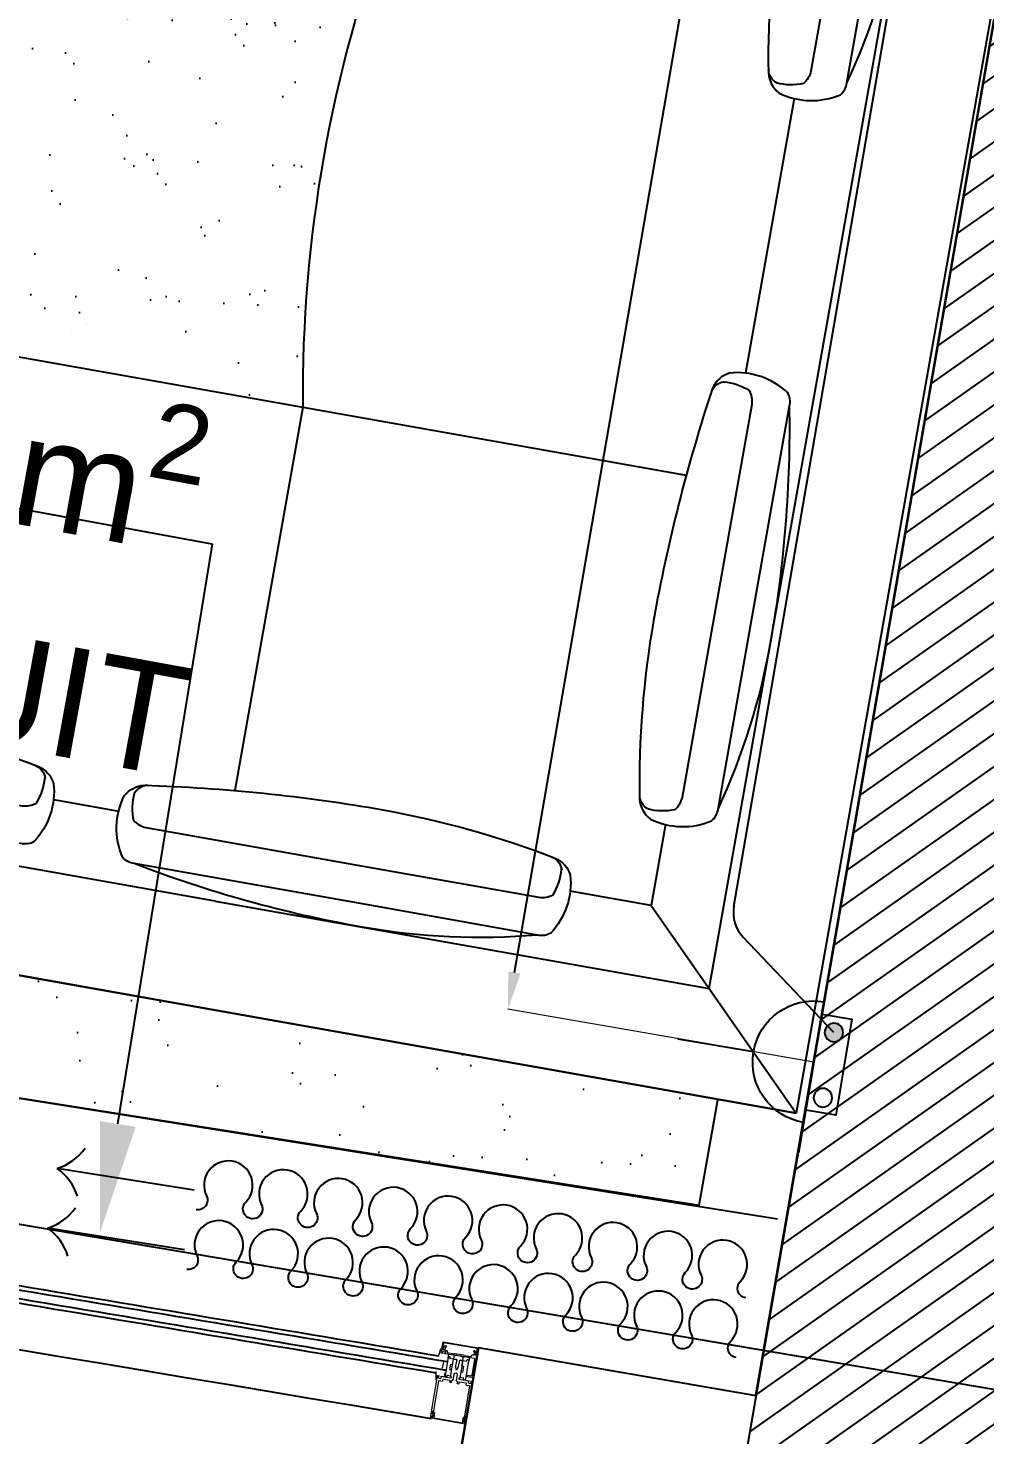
# Model space of a CAD drawing. Extents: x -678889171 to 586587, y -792238163 to 335485.
# Drawn here: x 42411 to 43746, y 24845 to 26809 of the extents above; entities that cross this region are included whole.
import ezdxf
from ezdxf import colors
from ezdxf.entities.mleader import LeaderData, LeaderLine
from ezdxf.math import Vec2, Vec3
from ezdxf.xclip import XClip

# ---------------------------------------------------------------- set-up
doc = ezdxf.new("R2010")
doc.units = 0
doc.header["$MEASUREMENT"] = 0
doc.header["$XCLIPFRAME"] = 2
doc.set_wipeout_variables(frame=1)
doc.layers.get('0').update_dxf_attribs({"color": 8})
doc.layers.get('Defpoints').update_dxf_attribs({"color": 252})
for name, color, linetype in [('1', 8, 'Continuous'), ('9TH-FURN$0$XR-A-TYP-8-9-10$0$I-CLNG', 252, 'Continuous'), ('9TH-FURN$0$XR-A-TYP-8-9-10$0$I-FURN', 252, 'Continuous'), ('9TH-FURN$0$XR-A-TYP-8-9-10$0$I-FURN-CHAR', 252, 'Continuous'), ('9TH-FURN$0$XR-A-TYP-8-9-10$0$I-FURN-FLOR', 252, 'Continuous'), ('9TH-FURN$0$XR-A-TYP-8-9-10$0$I-FURN-PATT', 252, 'Continuous'), ('9TH-FURN$0$XR-A-TYP-8-9-10$0$I-WIPEOUT', 252, 'Continuous'), ('E-POW-BLOCK', 4, 'Continuous'), ('E-TEXT', 3, 'Continuous'), ('XR-A-9TH-FLOOR$0$A-SITE-PATT', 252, 'Continuous'), ('XR-A-9TH-FLOOR$0$A-WALL', 252, 'Continuous'), ('XR-A-col-910$0$A-COLS', 252, 'Continuous'), ('XR-A-col-910$0$A-COLS-PATT', 252, 'Continuous'), ('XR-A-TYP 00(OUTER)$0$A-GLAZ', 252, 'Continuous'), ('XR-A-TYP 00(OUTER)$0$A-SITE-PATT', 252, 'Continuous'), ('XR-A-TYP-4TH TO 10TH (OUTER)$0$A-DIM-IN', 252, 'Continuous'), ('XR-A-TYP-4TH TO 10TH (OUTER)$0$A-WALL', 252, 'Continuous'), ('XR-Typ33 8th to11Th$0$XR-A-TYP-8-9-10$0$A-WALL', 252, 'Continuous')]:
    doc.layers.add(name, color=color, linetype=linetype)
for name, color, linetype, lineweight in [('9TH-FURN$0$XR-A-TYP-8-9-10$0$xref units$0$A-WALL-CMU', 252, 'Continuous', 50), ('XR-A-col-910$0$MOD-COL', 252, 'Continuous', 50), ('XR-A-TYP 00(OUTER)$0$Main entrance$0$A-ELEV-GLAZ', 252, 'Continuous', 20), ('XR-A-TYP 01(OUTER)$0$xref units$0$A-ELEV-P1', 252, 'Continuous', 9)]:
    doc.layers.add(name, color=color, linetype=linetype, lineweight=lineweight)
doc.styles.get("Standard").update_dxf_attribs({"font": 'arial.ttf'})
doc.styles.add('Work$0$E-M.MODUL', font='romans.shx', dxfattribs={"width": 0.8})
doc.dimstyles.new('Work$0$S-DIM', dxfattribs={"dimscale": 500, "dimtxt": 0.2065, "dimasz": 0.104, "dimexe": 0, "dimexo": 0, "dimgap": 0, "dimtad": 0, "dimdec": 0, "dimzin": 0, "dimdsep": 46, "dimtxsty": 'Work$0$E-M.MODUL', "dimcen": 0.25, "dimclrd": 5, "dimclre": 5, "dimclrt": 1, "dimadec": 0, "dimazin": 0, "dimtfac": 1, "dimtdec": 0, "dimtofl": 0, "dimtmove": 0, "dimatfit": 3, "dimfxl": 1, "dimtolj": 1, "dimtzin": 0, "dimlwe": 13, "dimarcsym": 0})

# ---------------------------------------------------------------- blocks, each defined once
blk = doc.blocks.new('SO1')
at = {"layer": 'E-POW-BLOCK'}
h = blk.add_hatch(color=3, dxfattribs=at)
h.dxf.hatch_style = 1
edge = h.paths.add_edge_path()
edge.add_arc((-0.1064295025979398, -0.04814632734824666), 0.03025259035537483, 0, 360)
at = {"layer": 'E-POW-BLOCK', "color": 3}
for p, q in [((1.42e-14, 0.2000001000000597), (0, 0.4500002250000599)), ((-0.3000001499999971, 7.11e-14), (0.3000001499999971, 1.42e-14))]:
    blk.add_line(p, q, dxfattribs=at)
blk.add_lwpolyline([(0.1593095883453804, 4.265338082731773e-14), (-0.1593095883453804, 4.265338082731773e-14), (-0.1593095883453804, -0.09876317676643645), (0.1593095883453804, -0.09876317676643645)], close=True, dxfattribs=at)
for centre in [(-0.1064295025979398, -0.04814632734824666), (0.1096454942411166, -0.04814632734824666)]:
    blk.add_circle(centre, 0.03025259035537483, dxfattribs=at)
blk.add_arc((0, 1.42e-14), 0.2000001000000001, 0, 179.9999999999979, dxfattribs=at)
blk = doc.blocks.new('*D3183')
at = {"layer": '1', "color": 5, "lineweight": 13, "transparency": 16777216}
for p, q in [((44151.53618766522, 29085.65445303703), (43724.64466650605, 29159.58287248549)), ((43507.27366559132, 25365.43143020184), (43080.38214443215, 25439.3598496503))]:
    blk.add_line(p, q, dxfattribs=at)
at = {"layer": '1', "color": 5, "lineweight": -2, "transparency": 16777216}
for p, q in [((43715.77146044834, 29108.34552073642), (43427.34700652547, 27442.87025705278)), ((43089.25535048985, 25490.59720139937), (43377.67980441272, 27156.07246508301))]:
    blk.add_line(p, q, dxfattribs=at)
at = {"layer": '1', "color": 5, "transparency": 16777216}
for points in [[(43707.2319018235, 29109.82438841271), (43724.31101907318, 29106.86665306014), (43724.64466650605, 29159.58287248549)], [(43080.71579186501, 25492.07606907565), (43097.79490911469, 25489.11833372308), (43080.38214443215, 25439.3598496503)]]:
    blk.add_solid(points, dxfattribs=at)
at = {"layer": 'Defpoints', "color": 0, "transparency": 16777216}
for p in [(43724.64466650605, 29159.58287248549), (44151.53618766522, 29085.65445303703, 6.451378766312453e-06), (43507.27366559132, 25365.43143020184, 1.107812423128528e-06)]:
    blk.add_point(p, dxfattribs=at)
at = {"layer": '1', "color": 1, "transparency": 16777216, "insert": (43402.51340546909, 27299.47136106789), "char_height": 103.25, "attachment_point": 5, "rotation": 80.17505060234008, "style": 'Work$0$E-M.MODUL'}
blk.add_mtext('\\A1;3750', dxfattribs=at)
blk = doc.blocks.new('9TH-FURN$0$XR-A-TYP-8-9-10$0$XREF_1BR$0$05BDRAPE')
for points in [[(-499.9999999464611, -0.007317029360705177, 0.6084162951123453), (-485.6876040540799, 27.64812586541491, -0.6084162951122525), (-450.0052802005411, 96.59608375602733, -0.6084162951122473), (-414.3151123277518, 27.65218589760429, 1.932002826394105), (-385.68717424987, 27.65381441154647, -0.6084162951122525), (-350.0048504171813, 96.60177230215885, -0.6084162951122473), (-314.3146825443803, 27.65787446456263, 1.932002826394105), (-285.6867444664986, 27.65950297851647, -0.6084162951122525), (-250.0044206129714, 96.60746084827879, -0.6084162951122473), (-214.3142527610088, 27.66356301069419, 1.932002826394115), (-185.6863146831388, 27.66519152463637, -0.6084162951122473), (-149.9961468311762, 96.60908936222097, -0.6084162951122525), (-114.3138229776491, 27.66113149245865, 1.932002826394105), (-85.68588489976736, 27.65950297850481, -0.6084162951122473), (-49.9957170269663, 96.60340081610103, -0.6084162951122525), (-14.31339319427769, 27.65544292548866, 0.6084357809803709), (0, 0, -0.6084162951122473)], [(0, 0, 0.6084162951123453), (14.31239589238126, 27.65544289477562, -0.6084162951122525), (49.99471974592002, 96.60340078538803, -0.6084162951122473), (85.68488761870938, 27.659502926965, 1.932002826394105), (114.3128256965911, 27.66113144090718, -0.6084162951122525), (149.9951495292798, 96.60908933151956, -0.6084162951122473), (185.6853174020808, 27.66519149392333, 1.932002826394105), (214.3132554799625, 27.66682000787718, -0.6084162951122525), (249.9955793334897, 96.6147778776395, -0.6084162951122473), (285.6857471854523, 27.6708800400549, 1.932002826394115), (314.3136852633223, 27.67250855399708, -0.6084162951122473), (350.0038531152849, 96.61640639158168, -0.6084162951122525), (385.686176968812, 27.66844852181936, 1.932002826394105), (414.3141150466938, 27.66682000786552, -0.6084162951122473), (450.0042829194948, 96.61071784546174, -0.6084162951122525), (485.6866067521834, 27.66275995484936, 0.6084357809803709), (499.9999999464611, 0.007317029360705177, -0.6084162951122473)]]:
    blk.add_lwpolyline(points, format="xyb")
blk = doc.blocks.new('9TH-FURN$0$XR-A-TYP-8-9-10$0$XREF_1BR$0$GUEST T1')
blk.add_line((-974.1497980180211, -13.60383929059026), (-1214.386710619445, -13.60383929059026))
for centre, start, end in [((-1258.020802481602, 72.13247426581802), 296.9730728878956, 333.1822537220144), ((-1258.020802481602, -99.34015284711495), 26.81774627798563, 63.02692711210436)]:
    blk.add_arc(centre, 96.20108853275326, start, end)
at = {"xscale": -0.9651072330830278, "yscale": 0.9651072330830278, "zscale": 0.9651072330830278}
blk.add_blockref('9TH-FURN$0$XR-A-TYP-8-9-10$0$XREF_1BR$0$05BDRAPE', (-482.5536164898367, -46.60651370798587), dxfattribs=at)
blk = doc.blocks.new('9TH-FURN$0$XR-A-TYP-8-9-10$0$XREF_1BR$0$GS-1')
at = {"xscale": -0.8044866682359963, "yscale": 0.8044866682359963, "zscale": 0.8044866682359963, "rotation": 90}
for p in [(-31.14893258635093, 38.24495238425858), (53.25563512649605, 38.24495238425858)]:
    blk.add_blockref('9TH-FURN$0$XR-A-TYP-8-9-10$0$XREF_1BR$0$GUEST T1', p, dxfattribs=at)
blk = doc.blocks.new('9TH-FURN$0$XR-A-TYP-8-9-10$0$A$C15021E1F')
blk.add_wipeout([(3049.9999999999654, -829.8226470546633), (3049.9999999999927, -836.7715206974208), (3054.337909132195, -845.8373228140626), (3063.4854958250125, -850.0000000000236), (3286.196969721732, -850.0000000000255), (3295.8334996325448, -846.1566994895584), (3299.999999999989, -836.6554394560826), (3299.999999999989, -21.24705348592397), (3293.568744011036, -6.43125598901679), (3279.624184998316, 0), (-5.4569682106375694e-12, 0), (-1.0913936421275139e-11, -1979.6241849982744), (6.4312559890040575, -1993.5687440109941), (21.247053485916695, -2000), (836.6554394560699, -2000), (846.1566994895802, -1995.833499632512), (850.0000000000182, -1986.1969697216791), (850.0000000000273, -850.1972892304293), (984.7024581878868, -870.246148336686), (1120.4882698239908, -880.6827355010246), (1256.6723861195223, -881.4543974210865), (1392.5677488111833, -872.5572410092554), (1527.4887564175187, -854.0361530335103), (1548.8751370681803, -850.1972892304238), (1662.0587865073176, -867.3189919767574), (1797.7191738494876, -879.3088804872004), (1933.8789203679353, -882.1411142967936), (2069.920548254233, -875.8028493633592), (2205.227115362186, -860.3228294091932), (2266.7901335602037, -850.1972892304238), (2339.7367208773685, -861.5120653460435), (2475.159571056696, -875.9794675173925), (2611.215912862075, -882.0889626535336), (2642.4111956306388, -882.3088491200888), (2747.3904116686554, -879.8174100883043), (2883.167285313515, -869.1734136815157), (3018.032257701083, -850.1972892304238), (3035.387179292089, -845.6314045107447)]).dxf.layer = '9TH-FURN$0$XR-A-TYP-8-9-10$0$I-WIPEOUT'
for p, q in [((0, 0), (0, -849.9999999999127)), ((0, -849.9999999999127), (-1.455191522836685e-11, -1979.624184998274)), ((850.0000000000291, -850.197289230433), (306.5790897843544, -850.197289230433)), ((850.0000000000146, -1772.824957424546), (850.0000000000291, -850.197289230433))]:
    blk.add_line(p, q)
for points in [[(-1.455191522836685e-11, -1979.624184998274), (0, 0)], [(3279.62418499832, 0), (0, 0)], [(250, -250), (0, 0)], [(149.9999999999854, -850.0549620016536), (149.9999999999854, -149.9999999999782), (3150.000000000029, -149.9999999999782), (3150.000000000029, -850.0000000000255)], [(364.7835203658469, -250), (250, -250), (250, -364.7835203658469)], [(1393.881152720118, -250), (1004.529891553815, -250)], [(850.0000000000291, -850.197289230433), (850.0000000000291, -306.5760814811874)], [(149.9999999999854, -849.9999999999127), (149.9999999999709, -1849.999999999969), (499.9999999999927, -1849.999999999969)], [(250, -1096.895222170802), (250, -1004.529891553815)]]:
    blk.add_lwpolyline(points)
for points in [[(398.8698285836726, -181.6952835548, -0.06642760632446143), (641.8867411698739, -150.0010846839941, -0.04868708024073302), (970.443583336033, -181.6952835548)], [(1427.967460937944, -181.698291857967, -0.06642760632446143), (1670.984373524145, -150.0040929871611, -0.04868708024073302), (1999.541215690304, -181.698291857967)], [(971.2295376971451, -292.4661025039604, 0.2597433237362235), (987.4664963637188, -278.0794385005793, 0.1187845735970333), (981.8301504857518, -240.7800035416003, 0.1475954516165282), (963.1231045863824, -233.9257695347769), (641.8867411698739, -233.9257695347769), (406.1903073333233, -233.9257695347769, 0.1475954516165282), (387.4832614338957, -240.7800035416003, 0.1187845735970333), (381.8469155559287, -278.0794385005793)], [(2000.327170051416, -292.4691108071274, 0.2597433237362235), (2016.56412871799, -278.0824468037463, 0.1187845735970333), (2010.927782840023, -240.7830118447673, 0.1475954516165282), (1992.220736940653, -233.9287778379439), (1670.984373524145, -233.9287778379439), (1435.287939687594, -233.9287778379439, 0.1475954516165282), (1416.580893788167, -240.7830118447673, 0.1187845735970333), (1410.9445479102, -278.0824468037463)], [(292.4691108071274, -971.2295376971306, -0.2597433237362235), (278.0824468037463, -987.4664963637115, -0.1187845735970333), (240.7830118447746, -981.8301504857372, -0.1475954516165282), (233.9287778379512, -963.1231045863751), (233.9287778379512, -641.8867411698593), (233.9287778379512, -406.1903073333087, -0.1475954516165282), (240.7830118447746, -387.4832614338884, -0.1187845735970333), (278.0824468037463, -381.8469155559142)], [(181.6982918579743, -398.8698285836581, 0.06642760632446143), (150.0040929871611, -641.8867411698593, 0.04868708024073302), (181.6982918579743, -970.4435833360258)], [(3018.032257701081, -850.197289230433, -0.08548924203732758), (2266.790133560207, -850.197289230433, -0.08945783288151309), (1548.875137068186, -850.197289230433, -0.09189498434403227), (850.0000000000291, -850.1972892304402)], [(292.4691108071202, -1703.341239502093, -0.2597433237362235), (278.082446803739, -1719.578198168674, -0.1187845735970333), (240.7830118447673, -1713.9418522907, -0.1475954516165282), (233.9287778379439, -1695.234806391338), (233.9287778379439, -1373.998442974822), (233.9287778379512, -1138.302009138271, -0.1475954516165282), (240.7830118447746, -1119.594963238851, -0.1187845735970333), (278.0824468037608, -1113.958617360877)]]:
    blk.add_lwpolyline(points, format="xyb")
for points in [[(641.8867411698739, -181.7912003552337), (970.443583336033, -181.6952835548, -0.1923472965170561), (988.115967705904, -187.5514575820562, -0.2180232540802805), (1000.751593968307, -272.1554265821687, -0.2167487507628548), (975.8216736519389, -291.8064149233105, -0.03546943561766543), (641.8867411698739, -316.1439140059738, -0.04758268921431449), (393.4917382677668, -291.8064149233105, -0.2167487507628549), (368.5618179513986, -272.1554265822851, -0.2180232540802805), (381.197444213758, -187.5514575820562, -0.192347296517056), (398.8698285836726, -181.6952835548)], [(1670.984373524145, -181.7942086584007), (1999.541215690304, -181.698291857967, -0.1923472965170561), (2017.213600060175, -187.5544658852232, -0.2180232540802805), (2029.849226322578, -272.1584348853357, -0.2167487507628548), (2004.91930600621, -291.8094232264775, -0.03546943561766543), (1670.984373524145, -316.1469223091408, -0.04758268921431449), (1422.589370622038, -291.8094232264775, -0.2167487507628549), (1397.659450305669, -272.1584348854522, -0.2180232540802805), (1410.295076568029, -187.5544658852232, -0.192347296517056), (1427.967460937944, -181.698291857967)], [(181.794208658408, -641.8867411698593), (181.6982918579743, -970.4435833360258, 0.1923472965170561), (187.5544658852305, -988.1159677058895, 0.2180232540802805), (272.1584348853357, -1000.751593968293, 0.2167487507628548), (291.8094232264848, -975.8216736519244, 0.03546943561766543), (316.1469223091408, -641.8867411698593, 0.04758268921431449), (291.8094232264848, -393.4917382677595, 0.2167487507628549), (272.1584348854522, -368.5618179513913, 0.2180232540802805), (187.5544658852305, -381.1974442137434, 0.192347296517056), (181.6982918579743, -398.8698285836581)], [(181.7942086584007, -1373.998442974822), (181.698291857967, -1702.555285140988, 0.1923472965170561), (187.5544658852232, -1720.227669510852, 0.2180232540802805), (272.1584348853285, -1732.863295773255, 0.2167487507628548), (291.8094232264775, -1707.933375456887, 0.03546943561766543), (316.1469223091335, -1373.998442974822, 0.04758268921431449), (291.8094232264848, -1125.603440072722, 0.2167487507628549), (272.1584348854667, -1100.673519756354, 0.2180232540802805), (187.5544658852305, -1113.309146018706, 0.192347296517056), (181.6982918579743, -1130.981530388621)]]:
    blk.add_lwpolyline(points, format="xyb", close=True)
for centre, start, end in [((402.87818566653, -270.6992425411809), 197.3244365757783, 257.5785164949133), ((1431.975818020801, -270.7022508443479), 197.3244365757783, 257.5785164949133), ((270.7022508443479, -402.8781856665155), 12.42148350463473, 72.67556342442063), ((270.7022508443624, -1134.989887471478), 12.42148350463473, 72.67556342442063)]:
    blk.add_arc(centre, 22.28859831536032, start, end)
blk = doc.blocks.new('9TH-FURN$0$XR-A-TYP-8-9-10$0$A$C0AE07C80')
at = {"layer": '9TH-FURN$0$XR-A-TYP-8-9-10$0$xref units$0$A-WALL-CMU'}
h = blk.add_hatch(color=256, dxfattribs=at)
h.dxf.hatch_style = 1
h.paths.add_polyline_path([(-559.2360432056012, -768.4548529630993), (-1008.207453326439, 6.98808750876924), (168.8052830222296, 688.4632037139672), (617.776693143067, -86.97973675790126)])
at = {"layer": '9TH-FURN$0$XR-A-TYP-8-9-10$0$I-FURN-CHAR'}
blk.add_lwpolyline([(-559.2360432056594, -768.4548529631284), (-1008.207453326497, 6.988087508740136), (168.8052830221714, 688.4632037139381), (617.7766931430087, -86.97973675793037)], close=True, dxfattribs=at)
blk = doc.blocks.new('*U1539')
at = {"layer": 'XR-A-col-910$0$A-COLS-PATT'}
h = blk.add_hatch(dxfattribs=at)
h.set_pattern_fill('ANSI31', color=256, scale=300)
h.set_pattern_definition([(45, (150, -5500), (-26.51650429449553, 26.51650429449553), [])])
h.paths.add_polyline_path([(-15683.46579891467, 85098.79667194281), (-15333.46579891467, 85098.79667194281), (-15333.46579891467, 79298.79667194281), (-15683.46579891467, 79298.79667194281)])
at = {"layer": 'XR-A-col-910$0$A-COLS'}
blk.add_lwpolyline([(-15683.46579891467, 85098.79667194281), (-15333.46579891467, 85098.79667194281), (-15333.46579891467, 79298.79667194281), (-15683.46579891467, 79298.79667194281)], close=True, dxfattribs=at)
blk = doc.blocks.new('XR-A-col-910')
at = {"layer": 'XR-A-col-910$0$MOD-COL', "rotation": 350.1835887734248}
blk.add_blockref('*U1539', (48118.6956557943, -69679.65293648996), dxfattribs=at)
blk = doc.blocks.new('XR-A-TYP 00(OUTER)$0$m')
at = {"layer": 'XR-A-TYP 00(OUTER)$0$Main entrance$0$A-ELEV-GLAZ'}
for p, q in [((12663.75991013732, 190964.1691603638, -1.611860910544041e-06), (12662.66092927774, 190933.3697629769, -1.611860910544048e-06)), ((12663.75937264154, 190964.1691795427, -1.611860910544048e-06), (12663.61898085591, 190960.2346411403, -1.611860910544048e-06)), ((12664.1697967871, 190975.6714624258, -1.611860910544041e-06), (12663.83466800847, 190966.2793384974, -1.611860910544041e-06)), ((12664.16998087482, 190975.6766466983, -1.611860910544041e-06), (12663.83485209619, 190966.2845227698, -1.611860910544048e-06)), ((12714.13871941908, 190973.8936674228, -1.611860910544041e-06), (12664.16998087482, 190975.6766466983, -1.611860910544041e-06)), ((12665.26275673695, 190964.7509468926, -1.611860910544041e-06), (12664.41661944614, 190964.7811386744, -1.611860910544048e-06)), ((12665.26329423273, 190964.7509277137, -1.611860910544041e-06), (12664.41715694191, 190964.7811194955, -1.611860910544041e-06)), ((12664.90761960065, 190966.6698516879, -1.611860910544048e-06), (12665.18236481561, 190974.3697010346, -1.611860910544041e-06)), ((12665.54222256877, 190966.6472078515, -1.611860910544048e-06), (12664.90761960065, 190966.6698516879, -1.611860910544048e-06)), ((12665.05877035965, 190964.9700291608, -1.611860910544041e-06), (12665.48183900509, 190964.9549332698, -1.611860910544041e-06)), ((12665.18236481561, 190974.3697010346, -1.611860910544041e-06), (12713.03576013281, 190972.6622012137, -1.611860910544048e-06)), ((12668.04299261251, 190970.5822449442, -1.611860910544041e-06), (12665.67470666027, 190966.7985984343, -1.611860910544041e-06)), ((12668.0127029322, 190964.6528236015, -1.611860910544041e-06), (12668.11446785723, 190967.5048281098, -1.611860910544048e-06)), ((12670.42419421115, 190964.5667770232, -1.611860910544041e-06), (12668.0127029322, 190964.6528236015, -1.611860910544041e-06)), ((12668.11446785723, 190967.5048281098, -1.611860910544048e-06), (12669.47835360853, 190969.6838139532, -1.611860910544048e-06)), ((12671.59074808907, 190961.6446225616, -1.611860910544048e-06), (12671.64811247456, 190963.2522834142, -1.611860910544048e-06)), ((12681.78886865156, 190961.2807342957, -1.611860910544041e-06), (12671.59074808907, 190961.6446225616, -1.611860910544048e-06)), ((12682.336574322, 190961.790700239, -1.611860910544048e-06), (12681.78886865156, 190961.2807342957, -1.611860910544041e-06)), ((12688.36530251928, 190961.5755837932, -1.611860910544048e-06), (12682.336574322, 190961.790700239, -1.611860910544048e-06)), ((12685.77484819295, 190959.0204705158, -1.611861017803844e-06), (12685.86919751122, 190961.6646495497, -1.611861017803844e-06)), ((12688.6712820851, 190961.246960391, -1.611860910544048e-06), (12688.36530251928, 190961.5755837932, -1.611860910544048e-06)), ((12688.99990548734, 190961.5529399568, -1.611860910544041e-06), (12688.6712820851, 190961.246960391, -1.611860910544048e-06)), ((12695.02863368468, 190961.337823511, -1.611860910544048e-06), (12688.99990548734, 190961.5529399568, -1.611860910544041e-06)), ((12691.40166117707, 190958.8196951664, -1.61186101780385e-06), (12691.49601049534, 190961.4638742003, -1.61186101780385e-06)), ((12695.53859962781, 190960.7901178406, -1.611860910544041e-06), (12695.02863368468, 190961.337823511, -1.611860910544048e-06)), ((12705.7940836799, 190962.0338904595, -1.611860910544041e-06), (12705.73671929442, 190960.4262296067, -1.611860910544041e-06)), ((12709.520068568, 190963.1717621445, -1.611860910544041e-06), (12707.10857728915, 190963.2578087228, -1.611860910544041e-06)), ((12708.41671927379, 190968.2944192832, -1.611860910544034e-06), (12709.62183349302, 190966.0237666529, -1.611860910544041e-06)), ((12708.94747386253, 190961.3706820383, -1.611860910544048e-06), (12710.80897590234, 190961.3042601183, -1.611860910544041e-06)), ((12709.62183349302, 190966.0237666529, -1.611860910544041e-06), (12709.520068568, 190963.1717621445, -1.611860910544041e-06)), ((12712.00505485394, 190965.1454438208, -1.611860910544048e-06), (12709.91246383366, 190969.0882628738, -1.611860910544041e-06)), ((12712.06602838599, 190963.2927211217, -1.611860910544048e-06), (12712.48909703137, 190963.2776252308, -1.611860910544034e-06)), ((12712.76101491785, 190964.962351867, -1.611860910544041e-06), (12712.12641194968, 190964.9849957035, -1.611860910544048e-06)), ((12713.1161520541, 190963.0434470717, -1.611860910544034e-06), (12712.27001476323, 190963.0736388534, -1.611860910544041e-06)), ((12713.03576013281, 190972.6622012137, -1.611860910544048e-06), (12712.76101491785, 190964.962351867, -1.611860910544041e-06)), ((12713.58771940017, 190958.4516618648, -1.611860910544041e-06), (12713.72811118581, 190962.3862002672, -1.611860910544041e-06)), ((12713.80359064045, 190964.5015434942, -1.611860910544041e-06), (12714.13871941908, 190973.8936674228, -1.611860910544041e-06)), ((12716.28009019772, 190952.6317036439, -1.611861017803844e-06), (12715.06869215286, 190964.1123255979, -1.611861017803837e-06)), ((12664.89703963233, 190936.6788326857, -1.611860910544048e-06), (12665.67447801511, 190958.466867925, -1.611860910544048e-06)), ((12666.98897162425, 190959.6907861886, -1.611860910544041e-06), (12683.82873242408, 190959.089911614, -1.611860910544041e-06)), ((12674.03907712314, 190955.4679066708, -1.61186101780385e-06), (12673.09558394009, 190929.0261163318, -1.611861017803837e-06)), ((12673.74919019918, 190959.4443779391, -1.61186101780385e-06), (12673.56049156258, 190954.1560198713, -1.611861017803844e-06)), ((12676.63608149783, 190954.0514678355, -1.61186101780385e-06), (12676.68325615694, 190955.3735573525, -1.611861017803857e-06)), ((12681.77853174754, 190953.8679754663, -1.611861017803837e-06), (12676.63608149783, 190954.0514678355, -1.61186101780385e-06)), ((12678.5682568038, 190938.0972505813, -1.61186101780385e-06), (12678.85130475867, 190946.0297876829, -1.611861017803844e-06)), ((12678.85130475867, 190946.0297876829, -1.611861017803844e-06), (12681.49548379261, 190945.9354383646, -1.61186101780385e-06)), ((12681.77853174754, 190953.8679754663, -1.611860910544034e-06), (12680.8999508955, 190929.2453803027, -1.611860910544048e-06)), ((12681.49548379261, 190945.9354383646, -1.61186101780385e-06), (12681.77853174754, 190953.8679754663, -1.611861017803837e-06)), ((12681.77853174754, 190953.8679754663, -1.611861017803837e-06), (12681.96723038415, 190959.1563335341, -1.61186101780385e-06)), ((12682.62466903841, 190953.8377836844, -1.611860910544048e-06), (12681.77853174754, 190953.8679754663, -1.611860910544034e-06)), ((12683.10062126452, 190953.8208008072, -1.61186101780385e-06), (12681.77853174754, 190953.8679754663, -1.611861017803837e-06)), ((12683.28931990112, 190959.109158875, -1.611861017803844e-06), (12681.96723038415, 190959.1563335341, -1.61186101780385e-06)), ((12682.95329244066, 190954.1437632503, -1.611860910544041e-06), (12682.62466903841, 190953.8377836844, -1.611860910544048e-06)), ((12683.25927200532, 190953.8151398482, -1.611860910544048e-06), (12682.95329244066, 190954.1437632503, -1.611860910544041e-06)), ((12684.80347256113, 190953.7600398463, -1.611860910544041e-06), (12683.25927200532, 190953.8151398482, -1.611860910544048e-06)), ((12683.82873242408, 190959.089911614, -1.611860910544041e-06), (12684.13471198985, 190958.7612882118, -1.611860910544041e-06)), ((12684.13471198985, 190958.7612882118, -1.611860910544041e-06), (12684.46333539216, 190959.0672677777, -1.611860910544041e-06)), ((12684.46333539216, 190959.0672677777, -1.611860910544041e-06), (12692.71317397793, 190958.7728979045, -1.611860910544048e-06)), ((12685.1320959646, 190954.066019412, -1.611860910544048e-06), (12684.80347256113, 190953.7600398463, -1.611860910544041e-06)), ((12685.43807553048, 190953.7373960098, -1.611860910544048e-06), (12685.1320959646, 190954.066019412, -1.611860910544048e-06)), ((12686.28421282135, 190953.7072042279, -1.611860910544041e-06), (12685.43807553048, 190953.7373960098, -1.611860910544048e-06)), ((12685.95965116636, 190944.6112283512, -1.611860910544048e-06), (12686.28421282135, 190953.7072042279, -1.611860910544041e-06)), ((12687.03129094756, 190939.9532947085, -1.611860910544041e-06), (12685.95965116636, 190944.6112283512, -1.611860910544048e-06)), ((12690.19033762047, 190944.460269442, -1.611860910544048e-06), (12688.78943807355, 190939.8905606876, -1.611860910544048e-06)), ((12690.51489927545, 190953.5562453186, -1.611860910544041e-06), (12690.19033762047, 190944.460269442, -1.611860910544048e-06)), ((12691.36103656638, 190953.5260535368, -1.611860910544048e-06), (12690.51489927545, 190953.5562453186, -1.611860910544041e-06)), ((12691.68965996857, 190953.8320331027, -1.611860910544041e-06), (12691.36103656638, 190953.5260535368, -1.611860910544048e-06)), ((12691.99563953585, 190953.5034097004, -1.611860910544048e-06), (12691.68965996857, 190953.8320331027, -1.611860910544041e-06)), ((12693.53984009149, 190953.4483096984, -1.611860910544048e-06), (12691.99563953585, 190953.5034097004, -1.611860910544048e-06)), ((12692.71317397793, 190958.7728979045, -1.611860910544048e-06), (12693.01915354369, 190958.4442745022, -1.611860910544041e-06)), ((12693.01915354369, 190958.4442745022, -1.611860910544041e-06), (12693.34777694611, 190958.7502540681, -1.611860910544048e-06)), ((12693.34777694611, 190958.7502540681, -1.611860910544048e-06), (12708.11503798328, 190958.2233302123, -1.611860910544041e-06)), ((12693.86846349256, 190953.7542892644, -1.611860910544041e-06), (12693.53984009149, 190953.4483096984, -1.611860910544048e-06)), ((12695.02058034932, 190953.3954740802, -1.61186101780385e-06), (12693.6984908323, 190953.4426487394, -1.611861017803844e-06)), ((12694.17444305845, 190953.4256658621, -1.611860910544041e-06), (12693.86846349256, 190953.7542892644, -1.611860910544041e-06)), ((12695.20927898593, 190958.683832148, -1.611861017803844e-06), (12693.88718946891, 190958.7310068072, -1.61186101780385e-06)), ((12694.14199949728, 190928.7728789166, -1.611860910544055e-06), (12695.02058034932, 190953.3954740802, -1.611860910544048e-06)), ((12695.02058034932, 190953.3954740802, -1.611860910544048e-06), (12694.17444305845, 190953.4256658621, -1.611860910544041e-06)), ((12694.73753239438, 190945.4629369785, -1.61186101780385e-06), (12695.02058034932, 190953.3954740802, -1.61186101780385e-06)), ((12697.3817114283, 190945.3685876602, -1.611861017803844e-06), (12694.73753239438, 190945.4629369785, -1.61186101780385e-06)), ((12695.20927898593, 190958.683832148, -1.611861017803844e-06), (12695.02058034932, 190953.3954740802, -1.61186101780385e-06)), ((12695.02058034932, 190953.3954740802, -1.61186101780385e-06), (12700.16302970322, 190953.211981743, -1.61186101780385e-06)), ((12705.73671929442, 190960.4262296067, -1.611860910544041e-06), (12695.53859962781, 190960.7901178406, -1.611860910544041e-06)), ((12697.09866347342, 190937.4360505587, -1.611861017803844e-06), (12697.3817114283, 190945.3685876602, -1.611861017803844e-06)), ((12700.16302970322, 190953.211981743, -1.61186101780385e-06), (12700.21020436239, 190954.5340712601, -1.61186101780385e-06)), ((12702.85438339619, 190954.4397219418, -1.611861017803844e-06), (12701.9108902131, 190927.9979316027, -1.61186101780385e-06)), ((12703.42694830812, 190958.3854192943, -1.611861017803844e-06), (12703.23824967152, 190953.0970612265, -1.61186101780385e-06)), ((12707.38568499267, 190937.7829081643, -1.611861039254418e-06), (12707.71219915424, 190946.9336038536, -1.611861039254425e-06)), ((12707.84413084631, 190960.1284616416, -1.611860910544048e-06), (12707.85206252158, 190960.3507501521, -1.611860910544041e-06)), ((12711.41497341765, 190958.105582263, -1.611860910544048e-06), (12713.14955486383, 190958.0436891102, -1.611860910544041e-06)), ((12711.82890778858, 190960.2088487774, -1.611860910544041e-06), (12711.8209761133, 190959.9865602669, -1.611860910544034e-06)), ((12662.45641316667, 190927.6531711703, -1.611860910544041e-06), (12660.34218518381, 190868.39587959)), ((12662.45659725439, 190927.6583554427, -1.611860910544048e-06), (12660.34236927153, 190868.4010638625)), ((12662.66092927774, 190933.3697629769, -1.611860910544048e-06), (12670.48769921814, 190933.0904889948, -1.611860910544048e-06)), ((12664.62934323708, 190928.0044350444, -1.611860910544041e-06), (12662.89476179073, 190928.0663281972, -1.611860910544041e-06)), ((12664.21540886598, 190925.9011685299, -1.611860910544041e-06), (12664.2233405412, 190926.1234570405, -1.611860910544041e-06)), ((12667.09684279209, 190924.7393352689, -1.611860910544041e-06), (12665.23534075228, 190924.805757189, -1.611860910544041e-06)), ((12670.56317867278, 190935.205832222, -1.611860910544041e-06), (12666.12095789574, 190935.3643390767, -1.611860910544048e-06)), ((12675.37528683073, 190927.6209994148, -1.611860910544041e-06), (12667.92927867134, 190927.8866870951, -1.611860910544041e-06)), ((12668.20018580819, 190925.9815556657, -1.611860910544041e-06), (12668.19225413298, 190925.7592671553, -1.611860910544041e-06)), ((12670.90976334766, 190924.1584953784, -1.611860910544034e-06), (12670.82296197485, 190921.7258506672, -1.611860910544041e-06)), ((12680.70596869705, 190923.8089482089, -1.611860910544041e-06), (12670.90976334766, 190924.1584953784, -1.611860910544034e-06)), ((12671.14494602255, 190933.7024481265, -1.611860910544041e-06), (12671.17513780442, 190934.5485854174, -1.611860910544034e-06)), ((12675.68126639655, 190927.2923760125, -1.611860910544048e-06), (12675.37528683073, 190927.6209994148, -1.611860910544041e-06)), ((12676.00988979892, 190927.5983555784, -1.611860910544034e-06), (12675.68126639655, 190927.2923760125, -1.611860910544048e-06)), ((12675.73976297391, 190928.9317670135, -1.611861017803844e-06), (12675.78693763306, 190930.2538565304, -1.611861017803837e-06)), ((12675.78693763306, 190930.2538565304, -1.611861017803837e-06), (12680.92938788278, 190930.0703641613, -1.611861017803844e-06)), ((12681.89271017807, 190927.3884454001, -1.611860910544048e-06), (12676.00988979892, 190927.5983555784, -1.611860910544034e-06)), ((12681.21243583773, 190938.0029012631, -1.611861017803844e-06), (12678.5682568038, 190938.0972505813, -1.61186101780385e-06)), ((12680.61916732423, 190921.3763034977, -1.611860910544048e-06), (12680.70596869705, 190923.8089482089, -1.611860910544041e-06)), ((12680.92938788278, 190930.0703641613, -1.611861017803844e-06), (12681.21243583773, 190938.0029012631, -1.611861017803844e-06)), ((12681.10393727268, 190929.0262980345, -1.611860910544048e-06), (12681.95007456355, 190928.9961062527, -1.611860910544041e-06)), ((12682.15406094091, 190928.7770239845, -1.611860910544041e-06), (12682.11179244633, 190927.5924317773, -1.611860910544048e-06)), ((12683.24438056959, 190923.7183728633, -1.611860910544041e-06), (12683.15757919678, 190921.2857281521, -1.611860910544048e-06)), ((12683.9424438346, 190923.6934646434, -1.611860910544041e-06), (12683.24438056959, 190923.7183728633, -1.611860910544041e-06)), ((12685.54451416583, 190932.9768406021, -1.611860910544041e-06), (12685.25693744363, 190924.9173829069, -1.611860910544048e-06)), ((12689.48762389773, 190924.7664239976, -1.611860910544041e-06), (12689.77520061994, 190932.8258816929, -1.611860910544048e-06)), ((12691.40960542639, 190923.4270221685, -1.611860910544041e-06), (12690.71154216126, 190923.4519303885, -1.611860910544048e-06)), ((12691.32280405357, 190920.9943774572, -1.611860910544048e-06), (12691.40960542639, 190923.4270221685, -1.611860910544041e-06)), ((12692.81542917549, 190927.2105057368, -1.611860910544041e-06), (12692.85769767007, 190928.395097944, -1.611860910544048e-06)), ((12698.902235036, 190926.7815133223, -1.611860910544041e-06), (12693.01941555272, 190926.9914234687, -1.611860910544048e-06)), ((12693.07677993821, 190928.5990843212, -1.611860910544034e-06), (12693.92291722896, 190928.5688925394, -1.611860910544041e-06)), ((12693.94801729882, 190923.3364468229, -1.611860910544041e-06), (12693.861215926, 190920.9038021116, -1.611860910544041e-06)), ((12703.74422175233, 190922.9868996855, -1.611860910544048e-06), (12693.94801729882, 190923.3364468229, -1.611860910544041e-06)), ((12694.17143648455, 190929.5978627752, -1.61186101780385e-06), (12694.4544844395, 190937.5303998769, -1.611861017803844e-06)), ((12699.31388583846, 190929.4143704379, -1.611861017803837e-06), (12694.17143648455, 190929.5978627752, -1.61186101780385e-06)), ((12694.4544844395, 190937.5303998769, -1.611861017803844e-06), (12697.09866347342, 190937.4360505587, -1.611861017803844e-06)), ((12699.20821460194, 190926.45288992, -1.611860910544048e-06), (12698.902235036, 190926.7815133223, -1.611860910544041e-06)), ((12699.53683800424, 190926.7588694859, -1.611860910544041e-06), (12699.20821460194, 190926.45288992, -1.611860910544048e-06)), ((12699.2667111793, 190928.092280921, -1.611861017803844e-06), (12699.31388583846, 190929.4143704379, -1.611861017803837e-06)), ((12706.98284616364, 190926.4931818056, -1.611860910544048e-06), (12699.53683800424, 190926.7588694859, -1.611860910544041e-06)), ((12702.29512645549, 190926.6656393682, -1.611861017803844e-06), (12702.48382509211, 190931.9539974362, -1.61186101780385e-06)), ((12703.6574203795, 190920.5542549742, -1.611860910544048e-06), (12703.74422175233, 190922.9868996855, -1.611860910544048e-06)), ((12706.56891179266, 190924.3899152912, -1.611860910544034e-06), (12706.57684346788, 190924.6122038016, -1.611860910544041e-06)), ((12709.45034571877, 190923.2280820301, -1.611860910544041e-06), (12707.58884367895, 190923.2945039502, -1.611860910544048e-06)), ((12712.01736304419, 190926.3135407035, -1.611860910544041e-06), (12710.28278159802, 190926.3754338563, -1.611860910544048e-06)), ((12710.3111078158, 190866.618084587), (12712.42533579866, 190925.8753761671, -1.611860910544048e-06)), ((12710.55368873487, 190924.470302427, -1.611860910544041e-06), (12710.54575705965, 190924.2480139164, -1.611860910544041e-06)), ((12715.5256656183, 190931.4886398535, -1.611861017803837e-06), (12713.49908946329, 190920.1235549545, -1.611861017803844e-06)), ((12665.52556555747, 190921.0676572185, -1.611860910544041e-06), (12664.00313442927, 190878.3957195522)), ((12670.38479743851, 190921.3178779127, -1.611860910544048e-06), (12665.96373009386, 190921.4756299729, -1.611860910544041e-06)), ((12682.71941466044, 190920.8777553977, -1.611860910544041e-06), (12681.02714007876, 190920.9381389614, -1.611860910544048e-06)), ((12693.42305138953, 190920.4958293572, -1.611860910544041e-06), (12691.73077680786, 190920.5562129209, -1.611860910544041e-06)), ((12708.48646047868, 190919.9583383777, -1.611860910544034e-06), (12704.06539313393, 190920.116090438, -1.611860910544048e-06)), ((12707.37200210502, 190876.8482361751), (12708.8944332332, 190919.5201738414, -1.611860910544041e-06)), ((12660.69635588805, 190868.2394177747), (12661.87300916135, 190869.3349936078)), ((12661.87300916135, 190869.3349936078), (12663.85443990365, 190874.2284933948)), ((12662.3751900488, 190874.9166867759), (12662.44765032525, 190876.9474162738)), ((12662.44765032525, 190876.9474162738), (12664.00313442927, 190878.3957195523)), ((12663.85443990365, 190874.2284933948), (12662.98714918063, 190874.2594399712)), ((12708.09059830242, 190872.6500634413), (12707.2233075794, 190872.6810100178)), ((12707.2233075794, 190872.6810100178), (12708.85092460091, 190867.658732568)), ((12707.37200210502, 190876.8482361752), (12708.82030538347, 190875.2927520712)), ((12708.82030538347, 190875.2927520712), (12708.74784510702, 190873.2620225732)), ((12708.85092460091, 190867.658732568), (12709.94650043391, 190866.4820792946))]:
    blk.add_line(p, q, dxfattribs=at)
at = {"layer": 'XR-A-TYP 00(OUTER)$0$Main entrance$0$A-ELEV-GLAZ', "elevation": -1.611860910544048e-06}
blk.add_lwpolyline([(12709.63305372821, 190865.9867519006, 0.6681786379192535), (12709.79469981603, 190866.3407385171), (12708.10131264491, 190868.1594438019), (12707.06329113553, 190868.1964823763), (12707.2233075794, 190872.6810100178), (12707.90021741201, 190872.6568565922), (12706.58790751385, 190875.1294852233, 0.7673269879789419), (12705.99260420522, 190874.9925251984), (12705.72158655287, 190867.3971423473), (12664.97574447878, 190868.8510312006), (12665.24676213112, 190876.4464140517, 0.7673269879789422), (12664.66273433036, 190876.6254548451), (12663.17753007093, 190874.2526468203), (12663.85443990365, 190874.2284933948), (12663.69442345979, 190869.7439657534), (12662.65640195041, 190869.7810043277), (12660.83769666551, 190868.0876171566, 0.6681786379192988), (12660.97370195776, 190867.7230097749)], format="xyb", close=True, dxfattribs=at)
at = {"layer": 'XR-A-TYP 00(OUTER)$0$Main entrance$0$A-ELEV-GLAZ'}
for centre, radius, start, end in [((12664.39397560972, 190964.1465357063, -1.611860910544048e-06), 0.6350068271251965, 87.95644500645382, 177.9564450068704), ((12664.39451310538, 190964.1465165273, -1.611860910544048e-06), 0.6350068271009431, 87.95644500645382, 177.9564450068704), ((12665.10405803243, 190966.2392350971, -1.611860910544041e-06), 1.27001365426252, 177.9564450068704, 267.9564450064538), ((12665.30049646428, 190965.8086185062, -1.611860910544048e-06), 1.058344711860467, 267.9564450064538, 69.29352012457247), ((12665.51203078697, 190965.8010705606, -1.611860910544048e-06), 0.8466757694881354, 267.9564450064538, 87.95644500645382), ((12668.76067311058, 190970.1330294487, -1.611860910544041e-06), 0.8466757694818402, 327.9564450071113, 147.9564450071113), ((12670.3789065382, 190963.297571087, -1.611860910544048e-06), 1.270013654250393, 357.9564450068705, 87.95644500645382), ((12707.06328961632, 190961.9886027866, -1.611860910544041e-06), 1.27001365426252, 87.95644500645382, 177.9564450068704), ((12708.90973413521, 190960.3130104248, -1.611860910544048e-06), 1.058344711875328, 87.95644500645382, 177.9564450068704), ((12709.16459155372, 190968.6913410784, -1.611860910544041e-06), 0.8466757694923422, 27.95644500665222, 207.9564450066522), ((12710.77123617502, 190960.2465885047, -1.611860910544034e-06), 1.058344711875328, 357.9564450068705, 87.95644500645382), ((12712.30775449055, 190964.1313104671, -1.611860910544048e-06), 1.058344711875328, 106.6193698913677, 267.956444999788), ((12712.09622016786, 190964.1388584126, -1.611860910544048e-06), 0.8466757695002621, 87.95644500645382, 267.9564450064538), ((12712.53438470414, 190964.546831167, -1.611860910544034e-06), 1.270013654250393, 267.9564450064538, 357.9564450068705), ((12713.09350821769, 190962.4088441036, -1.611860910544048e-06), 0.6350068271130699, 357.9564450035375, 87.95644500645382), ((12666.94368395147, 190958.4215802523, -1.611860910544034e-06), 1.27001365426252, 87.95644500645382, 177.9564450068704), ((12675.36116664009, 190955.4207320117, -1.61186101780385e-06), 1.322930889839934, 357.9564450068705, 177.9564450068704), ((12701.53229387922, 190954.4868966009, -1.61186101780385e-06), 1.322930889839934, 357.9564450068705, 177.9564450068704), ((12709.74793975067, 190960.0605301324, -1.611860910544034e-06), 1.905020481362623, 177.9564450068704, 223.1461331001009), ((12708.12635990146, 190958.5406316964, -1.611860910544034e-06), 0.3175034135565349, 267.9564450064538, 43.1461331024579), ((12711.42629533583, 190958.4228837471, -1.611860910544041e-06), 0.3175034135619088, 132.7667569133261, 267.9564450064538), ((12709.91716720893, 190960.0544917761, -1.611860910544048e-06), 1.905020481363463, 312.7667569156825, 357.9564450068705), ((12713.16465075473, 190958.4667577557, -1.611860910544048e-06), 0.4233378847380043, 267.9564450064538, 357.9564450102182), ((12662.87966589977, 190927.6432595518, -1.611860910544041e-06), 0.4233378847501311, 87.95644500645382, 177.9564450068704), ((12665.27308047959, 190925.8634288026, -1.611860910544041e-06), 1.058344711851074, 177.9564450068704, 267.9564450064538), ((12666.1271494457, 190926.0555255313, -1.611860910544048e-06), 1.905020481351336, 132.7667569156825, 177.9564450068704), ((12664.61802131884, 190927.6871335604, -1.611860910544048e-06), 0.3175034135533624, 312.7667569133261, 87.95644500645382), ((12666.16624556851, 190936.633545013, -1.611860910544048e-06), 1.270013654238267, 177.9564450068704, 267.9564450064538), ((12667.13458251941, 190925.7970068826, -1.611860910544041e-06), 1.058344711875328, 267.956444999788, 357.9564450068705), ((12667.9179567531, 190927.569385611, -1.611860910544041e-06), 0.3175034135565349, 87.95644500645382, 223.1461331024579), ((12666.29637690383, 190926.0494871749, -1.611860910544041e-06), 1.905020481371396, 357.9564450068705, 43.1461331024579), ((12670.39989332947, 190921.740946558, -1.611860910544048e-06), 0.4233378847501311, 267.9564450064538, 357.9564450068705), ((12670.51034305449, 190933.725091963, -1.611860910544041e-06), 0.6350068271130699, 267.9564450064538, 357.9564450068705), ((12670.54053483636, 190934.5712292538, -1.611860910544048e-06), 0.6350068271373233, 357.9564450068705, 87.95644500645382), ((12674.417673457, 190928.9789416726, -1.61186101780385e-06), 1.322930889839915, 177.9564450068704, 357.9564450068705), ((12681.11148521819, 190929.2378323571, -1.611860910544048e-06), 0.2116689423629388, 177.9564450035375, 267.9564450064538), ((12681.90025812352, 190927.5999797228, -1.611860910544041e-06), 0.2116689423629388, 267.956444999788, 357.9564450068705), ((12681.94252661809, 190928.78457193, -1.611860910544034e-06), 0.2116689423629388, 357.9564450035375, 87.95644500645382), ((12683.98773150738, 190924.9626705797, -1.611860910544041e-06), 1.270013654250393, 267.956444999788, 357.9564450068705), ((12687.65985739289, 190932.9013611475, -1.611860910544041e-06), 2.116689423726402, 357.9564450068705, 177.9564450068704), ((12687.91876927558, 190940.1574747494, -1.611860910544048e-06), 0.9106630945981612, 192.9564450082594, 342.9564450089258), ((12690.75682983404, 190924.7211363247, -1.611860910544041e-06), 1.270013654238267, 177.9564450068704, 267.9564450064538), ((12693.02696349817, 190927.2029577913, -1.611860910544041e-06), 0.2116689423871922, 177.9564450102183, 267.956444999788), ((12693.06923199275, 190928.3875499985, -1.611860910544041e-06), 0.2116689423750655, 87.95644500645382, 177.9564450102183), ((12693.93046517459, 190928.7804268621, -1.611860910544048e-06), 0.2116689423750655, 267.956444999788, 357.9564450068705), ((12700.58880069619, 190928.0451062619, -1.61186101780385e-06), 1.322930889839915, 177.9564450068704, 357.9564450068705), ((12707.62658340627, 190924.3521755638, -1.611860910544041e-06), 1.058344711863201, 177.9564450068704, 267.956444999788), ((12708.48065237225, 190924.5442722925, -1.611860910544048e-06), 1.905020481351336, 132.7667569156825, 177.9564450068704), ((12706.9715242454, 190926.1758803216, -1.611860910544041e-06), 0.3175034135619088, 312.7667569133261, 87.95644499978796), ((12709.4880854461, 190924.2857536438, -1.611860910544048e-06), 1.058344711863201, 267.9564450064538, 357.9564450068705), ((12710.27145967978, 190926.0581323723, -1.611860910544041e-06), 0.3175034135565349, 87.95644500645382, 223.1461331024579), ((12708.6498798305, 190924.5382339361, -1.611860910544048e-06), 1.90502048134553, 357.9564450068705, 43.1461331001009), ((12712.00226715322, 190925.8904720581, -1.611860910544034e-06), 0.4233378847380043, 357.9564450068705, 87.95644499978796), ((12665.94863420296, 190921.0525613275, -1.611860910544041e-06), 0.4233378847622578, 87.95644500645382, 177.9564450068704), ((12681.04223596971, 190921.3612076068, -1.611860910544041e-06), 0.4233378847501311, 177.9564450068704, 267.9564450064538), ((12682.7345105514, 190921.3008240431, -1.611860910544041e-06), 0.4233378847622578, 267.9564450064538, 357.9564450068705), ((12691.74587269882, 190920.9792815663, -1.611860910544041e-06), 0.4233378847258776, 177.9564450035375, 267.956444999788), ((12693.43814728051, 190920.9188980026, -1.611860910544041e-06), 0.4233378847380043, 267.9564450064538, 357.9564450102182), ((12704.08048902488, 190920.5391590833, -1.611860910544041e-06), 0.4233378847258776, 177.9564450035375, 267.956444999788), ((12708.47136458777, 190919.5352697323, -1.611860910544041e-06), 0.4233378847501311, 357.9564450102182, 87.95644500645382), ((12660.55284058064, 190868.3935538472), 0.2106052523411042, 177.9564450068704, 312.9564450082029), ((12663.00979301704, 190874.8940429395), 0.6350068271130699, 177.9564450068704, 267.956444999788), ((12708.11324213884, 190873.2846664095), 0.6350068271251965, 267.956444999788, 357.9564450068705), ((12710.10063650664, 190866.6255946021), 0.2106052523545957, 222.9564450064144, 357.9564450068705)]:
    blk.add_arc(centre, radius, start, end, dxfattribs=at)
blk = doc.blocks.new('XR-A-TYP 00(OUTER)')
at = {"layer": 'XR-A-TYP 00(OUTER)$0$A-GLAZ'}
for centre, radius, start, end in [((332925.2166991931, 1728659.106964726), 1741154.822070088, 260.3845303487622, 260.5073939661236), ((332345.2466993136, 1725195.58380711), 1737555.076827349, 260.469192307717, 260.5072952254832), ((331671.917605599, 1721179.853903313), 1733501.288732294, 260.4690656381983, 260.5077964989176), ((331671.592819746, 1721177.91416097), 1733487.321987267, 260.469069768698, 260.5077965171712), ((332342.229918407, 1725177.596026137), 1737560.837824608, 260.4691795583494, 260.5072994372342)]:
    blk.add_arc(centre, radius, start, end, dxfattribs=at)
at = {"layer": 'XR-A-TYP 00(OUTER)$0$A-SITE-PATT', "xscale": -0.9999999999999998, "rotation": 348.4637503956482}
blk.add_blockref('XR-A-TYP 00(OUTER)$0$m', (20055.02016233343, -178205.6158846213, 1.611860910544041e-06), dxfattribs=at)
blk = doc.blocks.new('XR-A-TYP-4TH TO 10TH (OUTER)')
at = {"layer": 'XR-A-TYP-4TH TO 10TH (OUTER)$0$A-DIM-IN'}
blk.add_line((45797.22978793884, 11198.76433439283, 1.932417954058882e-08), (45839.47697879221, 11444.55585531588), dxfattribs=at)
at = {"layer": 'XR-A-TYP-4TH TO 10TH (OUTER)$0$A-WALL'}
blk.add_lwpolyline([(46227.16062108055, 11377.78906737326), (45839.47697879221, 11444.55585531588), (45797.12951547707, 11198.18697840429)], dxfattribs=at)
at = {"layer": 'XR-A-TYP-4TH TO 10TH (OUTER)$0$A-DIM-IN'}
ref = blk.add_blockref('XR-A-TYP 00(OUTER)', (0, 0), dxfattribs=at)
XClip(ref).set_block_clipping_path([(19908.03026808962, -24395.00390344393), (141486.3941120692, 77630.63833666123)])
blk = doc.blocks.new('XR-A-TYP 01(OUTER)')
at = {"layer": 'XR-A-TYP 01(OUTER)$0$xref units$0$A-ELEV-P1'}
blk.add_arc((177273.2682718353, 791846.9398116627), 791644.4920306684, 260.1652208787546, 260.4683903534023, dxfattribs=at)
blk = doc.blocks.new('XR-Typ33 8th to11Th')
at = {"layer": 'XR-Typ33 8th to11Th$0$XR-A-TYP-8-9-10$0$A-WALL'}
blk.add_line((47173.49196295357, 16847.12259835473), (46226.18084327976, 11377.95813441275), dxfattribs=at)

msp = doc.modelspace()

# ---------------------------------------------------------------- hatches: boundary and pattern name
at = {"layer": '9TH-FURN$0$XR-A-TYP-8-9-10$0$I-FURN-PATT'}
h = msp.add_hatch(dxfattribs=at)
h.set_pattern_fill('AR-SAND', color=256, scale=2.999999999999999, angle=-10.13912111529847)
h.set_pattern_definition([(27.36087888470153, (44582.4186223909, 22420.58402536319), (21.12159800668687, 145.3760555165945), [0, -115.8239999999999, 0, -129.5399999999997, 0, -123.8249999999999]), (357.3608788847014, (44582.4186223909, 22420.58402536319), (170.6076817907588, 187.9491035730238), [0, -62.48399999999997, 0, -104.3939999999999, 0, -40.00499999999997]), (317.3608788847015, (44490.15632151467, 22437.08344695978), (233.6677830162838, -41.34920501599594), [0, -38.09999999999999, 0, -137.16, 0, -179.07]), (307.3608788847015, (44490.15632151467, 22437.08344695978), (237.2629154492673, 25.50967439450823), [0, -19.05, 0, -89.916, 0, -102.87])])
h.paths.add_polyline_path([(44126.48881131426, 29566.28004205842), (41441.70273825725, 30038.34871304345), (40653.03227834736, 25590.91434316972), (43346.97949650347, 25165.63871397161)])

# ---------------------------------------------------------------- linework, layer by layer
at = {"layer": '9TH-FURN$0$XR-A-TYP-8-9-10$0$I-CLNG'}
msp.add_line((43456.45865816266, 25146.22460381381, 3.776918404948926e-09), (39447.92011870004, 25785.25961813418, 3.77620957132568e-09), dxfattribs=at)
at = {"layer": '9TH-FURN$0$XR-A-TYP-8-9-10$0$I-FURN-FLOR', "elevation": -4.12025330771652e-08}
msp.add_lwpolyline([(44126.48881131426, 29566.28004205842), (41441.70273825725, 30038.34871304345), (40653.03227834736, 25590.91434316972), (43346.97949650347, 25165.63871397161)], close=True, dxfattribs=at)

# ---------------------------------------------------------------- block references
at = {"layer": '9TH-FURN$0$XR-A-TYP-8-9-10$0$I-CLNG', "extrusion": (-7.439460059259556e-09, -4.711994372178005e-08, 0.9999999999999989), "xscale": -1, "rotation": 80.90027348629658}
msp.add_blockref('9TH-FURN$0$XR-A-TYP-8-9-10$0$XREF_1BR$0$GS-1', (43450.80213099789, 25036.72002683383, -0.001503301997110456), dxfattribs=at)

# ---------------------------------------------------------------- next in the draw order: block references
at = {"layer": '9TH-FURN$0$XR-A-TYP-8-9-10$0$I-FURN-CHAR', "xscale": -1, "rotation": 259.9441872291192}
msp.add_blockref('9TH-FURN$0$XR-A-TYP-8-9-10$0$A$C15021E1F', (43482.67396099753, 25294.22045568068, 3.776918404948924e-09), dxfattribs=at)

# ---------------------------------------------------------------- next in the draw order: block references
at = {"layer": '9TH-FURN$0$XR-A-TYP-8-9-10$0$I-FURN', "xscale": -0.6666666666666662, "yscale": 0.6666666666666662, "zscale": 0.6666666666666662, "rotation": 289.8608788847006}
msp.add_blockref('9TH-FURN$0$XR-A-TYP-8-9-10$0$A$C0AE07C80', (42143.76244889673, 27480.8567265482, -4.12025330771652e-08), dxfattribs=at)
at = {"layer": 'XR-A-9TH-FLOOR$0$A-SITE-PATT'}
for name in ['XR-A-TYP-4TH TO 10TH (OUTER)', 'XR-A-TYP 01(OUTER)']:
    msp.add_blockref(name, (-2800.434649049275, 13522.11598560929), dxfattribs=at)
at = {"layer": 'XR-A-9TH-FLOOR$0$A-WALL'}
msp.add_blockref('XR-A-col-910', (-2800.434649049275, 13522.11598560929), dxfattribs=at)

# ---------------------------------------------------------------- next in the draw order: block references
msp.add_blockref('XR-Typ33 8th to11Th', (-2800.434649049275, 13522.11598560929), dxfattribs=at)

# ---------------------------------------------------------------- next in the draw order: linework, layer by layer
at = {"color": 240, "true_color": 0xed1f24}
msp.add_line((48485.26803715152, 24107.59697742015, -4.374585041561915e-07), (40035.82190726892, 25539.10298865223, -2.888717260916566e-08), dxfattribs=at)
at = {"layer": '1', "color": 4}
for p, q in [((43395.56628847573, 25582.83350003575, -3.337036679970651e-08), (43979.66612159938, 28970.46557694117, -1.584539633288362e-07)), ((43535.13268073119, 25406.880707482, 3.441208999541492e-06), (43408.61304069011, 25539.87530913937, 1.101821112346399e-06))]:
    msp.add_line(p, q, dxfattribs=at)
at = {"layer": '1', "color": 4, "extrusion": (-2.041196474792929e-08, 3.556380541338937e-09, 0.9999999999999999)}
msp.add_arc((43444.83923255681, 25574.33779632243, -0.0007941237424530793), 50, 170.2171768076218, 223.5707488839655, dxfattribs=at)

# ---------------------------------------------------------------- next in the draw order: block references
at = {"layer": 'E-POW-BLOCK', "extrusion": (-1.117827440414295e-07, 1.883653065726914e-08, 0.9999999999999936), "xscale": -427.5336916951276, "yscale": 427.5336916951264, "zscale": 427.5336916951261, "rotation": 80.43492819926912}
msp.add_blockref('SO1', (43507.27368189528, 25365.43152695688, -0.004384457896908237), dxfattribs=at)
at = {"layer": 'E-POW-BLOCK', "extrusion": (-1.117827440414294e-07, 1.883653065726976e-08, 0.9999999999999936), "xscale": -427.5336916951275, "yscale": 427.5336916951265, "zscale": 427.5336916951261, "rotation": 80.43492819926873}
msp.add_blockref('SO1', (43507.27368189528, 25365.43152695688, -0.004379114328163397), dxfattribs=at)

# ---------------------------------------------------------------- next in the draw order: dimensions: what is measured, and where the dimension line sits
at = {"layer": '1', "color": 2}
dim = msp.add_aligned_dim(p1=(43507.27366559132, 25365.43143020184, 1.107812423128528e-06), p2=(44151.53618766522, 29085.65445303703, 6.451378766312453e-06), distance=433.24563706947447, text='3750', dimstyle='Work$0$S-DIM', dxfattribs=at)
dim.commit()
dim.dimension.update_dxf_attribs({"geometry": '*D3183', "text_midpoint": (43402.51340546909, 27299.47136106789)})

# ---------------------------------------------------------------- next in the draw order: leaders
at = {"layer": 'E-TEXT', "color": 30}
ml = msp.add_multileader_mtext('Standard', dxfattribs=at)
ml.set_content('\\C30;CT13/DP-T-8 {\\A1;3(1x3)mm\\H0.7x;\\S2^ ;\\H1.42857x; \\P∅ 25 mm PVC CONDUIT}', color=3)
ml.set_leader_properties(color=30)
ml.build(insert=Vec2(0, 0))
ml.multileader.update_dxf_attribs({"text_right_attachment_type": 6, "dogleg_length": 0.2763936738358556, "arrow_head_size": 153.5520410199195, "scale": 2})
ctx = ml.context
ctx.base_point, ctx.scale, ctx.char_height, ctx.arrow_head_size, ctx.landing_gap_size, ctx.plane_origin, ctx.plane_x_axis, ctx.plane_y_axis = Vec3(40312.98858446224, 26624.37395337861, -4.408693085686026e-06), 2, 153.5520410199195, 153.5520410199195, 3.071040820398391, Vec3(39064.40101125944, 35924.53164195119, 2.834923839842998e-05), Vec3(0.9837534464715342, -0.1795248076322006, 3.477911888746864e-09), Vec3(0.1795248076322006, 0.9837534464715342, 4.7996689140011e-09)
ctx.right_attachment = 6
notes = []
notes.append((ctx, [(1, (1, 1, 0), (42668.1856750151, 26088.45429465884, 3.482940900551346e-06), (-0.9837534464715341, 0.1795248076322005, -3.477911888746862e-09), 0.5527873476717117, [(1, [(42511.1681795925, 25127.66296124832, -1.126244566624495e-06)], 0, [])])]))
ctx.mtext.insert, ctx.mtext.text_direction, ctx.mtext.rotation, ctx.mtext.width, ctx.mtext.defined_height, ctx.mtext.flow_direction, ctx.mtext.extrusion = Vec3(40330.34764391184, 26702.39099138789, -4.014682341990357e-06), Vec3(0.9837534464715342, -0.1795248076322006, 3.477911888746863e-09), 6.102681917348368, 2735.052755723061, 1192.469760095124, 5, Vec3(-4.283067445563336e-09, -4.097319373281774e-09, 1)
for ctx, leaders in notes:
    for number, flags, end, landing, length, lines in leaders:
        leader = LeaderData()
        leader.index, (leader.has_last_leader_line, leader.has_dogleg_vector, leader.attachment_direction) = number, flags
        leader.last_leader_point, leader.dogleg_vector, leader.dogleg_length = Vec3(end), Vec3(landing), length
        for number, points, colour, breaks in lines:
            line = LeaderLine()
            line.index, line.vertices, line.color, line.breaks = number, Vec3.list(points), colors.encode_raw_color(colour), breaks
            leader.lines.append(line)
        ctx.leaders.append(leader)

doc.saveas('drawing.dxf')
